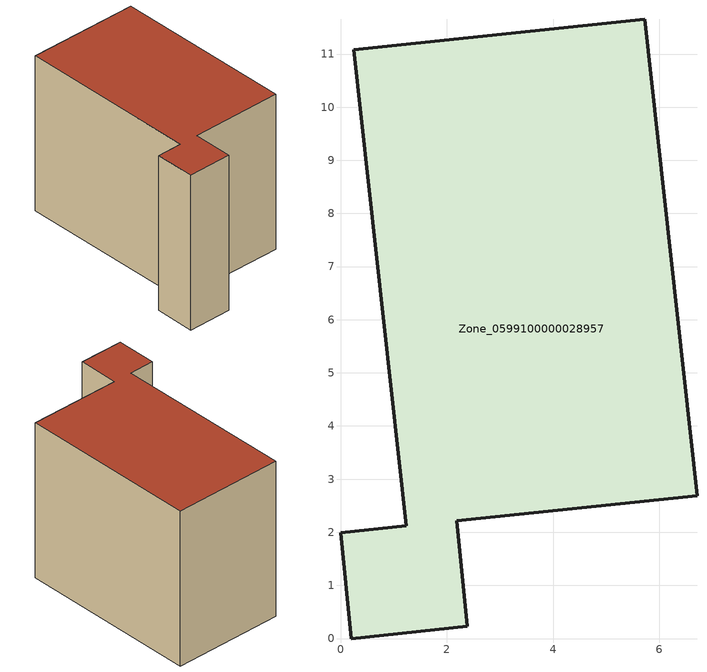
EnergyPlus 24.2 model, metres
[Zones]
Zone_0599100000028957
 floor ground (C_G): 0,1.99 1.24,2.12 0.25,11.08 5.73,11.65 6.71,2.69 2.19,2.22 2.39,0.23 0.2,0 z0
 wall outside (C_F): 1.24,2.12 0,1.99 0.2,0 2.39,0.23 2.19,2.22 6.71,2.69 5.73,11.65 0.25,11.08 1.24,2.12 z0:7.95
 roof outside (C_R): 5.73,11.65 0.25,11.08 1.24,2.12 0,1.99 0.2,0 2.39,0.23 2.19,2.22 6.71,2.69 z7.95
[BUILDING]
Pand.0599100000028957: North Axis=0; Terrain=City; Loads Convergence Tolerance Value=0.04; Temperature Convergence Tolerance Value=0.4; Solar Distribution=FullExterior; Maximum Number of Warmup Days=25; Minimum Number of Warmup Days=1
[Site:Location]
Rotterdam.The.Hague.AP_ZH_NLD Design_Conditions: Latitude=51.96; Longitude=4.45; Time Zone=1; Elevation=-4.5
[SITE:GROUNDTEMPERATURE:BUILDINGSURFACE]
18, 18, 18, 18, 18, 18, 18, 18, 18, 18, 18, 18
[MATERIAL] Thermal Absorptance=0.9; Solar Absorptance=0.7; Visible Absorptance=0.7
Name | Roughness | Thickness | Conductivity | Density | Specific Heat
G.TI.1975-1991 | MediumSmooth | 0.15 | 0.288461 | 540 | 1210
F.TI.1975-1991 | Rough | 0.3 | 0.230769 | 1920 | 840
R.TI.1975-1991 | MediumRough | 0.2 | 0.153846 | 1500 | 1000
[CONSTRUCTION]
C_G: G.TI.1975-1991
C_F: F.TI.1975-1991
C_R: R.TI.1975-1991
[ZONE]
Zone_0599100000028957: Type=1; Multiplier=1; Ceiling Height=Autocalculate; Volume=Autocalculate; Floor Area=autocalculate; Part of Total Floor Area=Yes
[ZONEINFILTRATION:DESIGNFLOWRATE]
Infil_Zone_0599100000028957: Zone or ZoneList or Space or SpaceList=Zone_0599100000028957; Schedule=AlwaysOn; Design Flow Rate Calculation Method=Flow/Area; Flow Rate per Floor Area=0.003; Constant Term Coefficient=1; Temperature Term Coefficient=0; Velocity Term Coefficient=0; Velocity Squared Term Coefficient=0
[HVACTEMPLATE:ZONE:IDEALLOADSAIRSYSTEM]
Zone_0599100000028957: Maximum Heating Supply Air Temperature=50; Minimum Cooling Supply Air Temperature=13; Maximum Heating Supply Air Humidity Ratio=0.0156; Minimum Cooling Supply Air Humidity Ratio=0.0077; Heating Limit=NoLimit; Cooling Limit=NoLimit; Dehumidification Control Type=ConstantSensibleHeatRatio; Cooling Sensible Heat Ratio=0.7; Dehumidification Setpoint=60; Humidification Control Type=None; Humidification Setpoint=30; Outdoor Air Method=None; Outdoor Air Flow Rate per Person=0.00944; Outdoor Air Flow Rate per Zone Floor Area=0; Outdoor Air Flow Rate per Zone=0; Demand Controlled Ventilation Type=None; Outdoor Air Economizer Type=NoEconomizer; Heat Recovery Type=None; Sensible Heat Recovery Effectiveness=0.7; Latent Heat Recovery Effectiveness=0.65
[ZONECONTROL:THERMOSTAT]
ThermostatControl_Zone_0599100000028957: Zone or ZoneList=Zone_0599100000028957; Control Type Schedule=DualSetpointControlType; Control 1=Thermostat_Zone_0599100000028957; Temperature Difference Between Cutout And Setpoint=0
[THERMOSTATSETPOINT:DUALSETPOINT]
Thermostat_Zone_0599100000028957: Heating Setpoint Temperature Schedule=HeatingSetpoint_Zone_0599100000028957; Cooling Setpoint Temperature Schedule=CoolingSetpoint_Zone_0599100000028957
[SCHEDULE:COMPACT]
HeatingSetpoint_Zone_0599100000028957: Through: 12/31, For: AllDays, Until: 24:00, 21
CoolingSetpoint_Zone_0599100000028957: Through: 12/31, For: AllDays, Until: 24:00, 24
DualSetpointControlType: Through: 12/31, For: AllDays, Until: 24:00, 4
AlwaysOn: Through: 12/31, For: AllDays, Until: 24:00, 1
